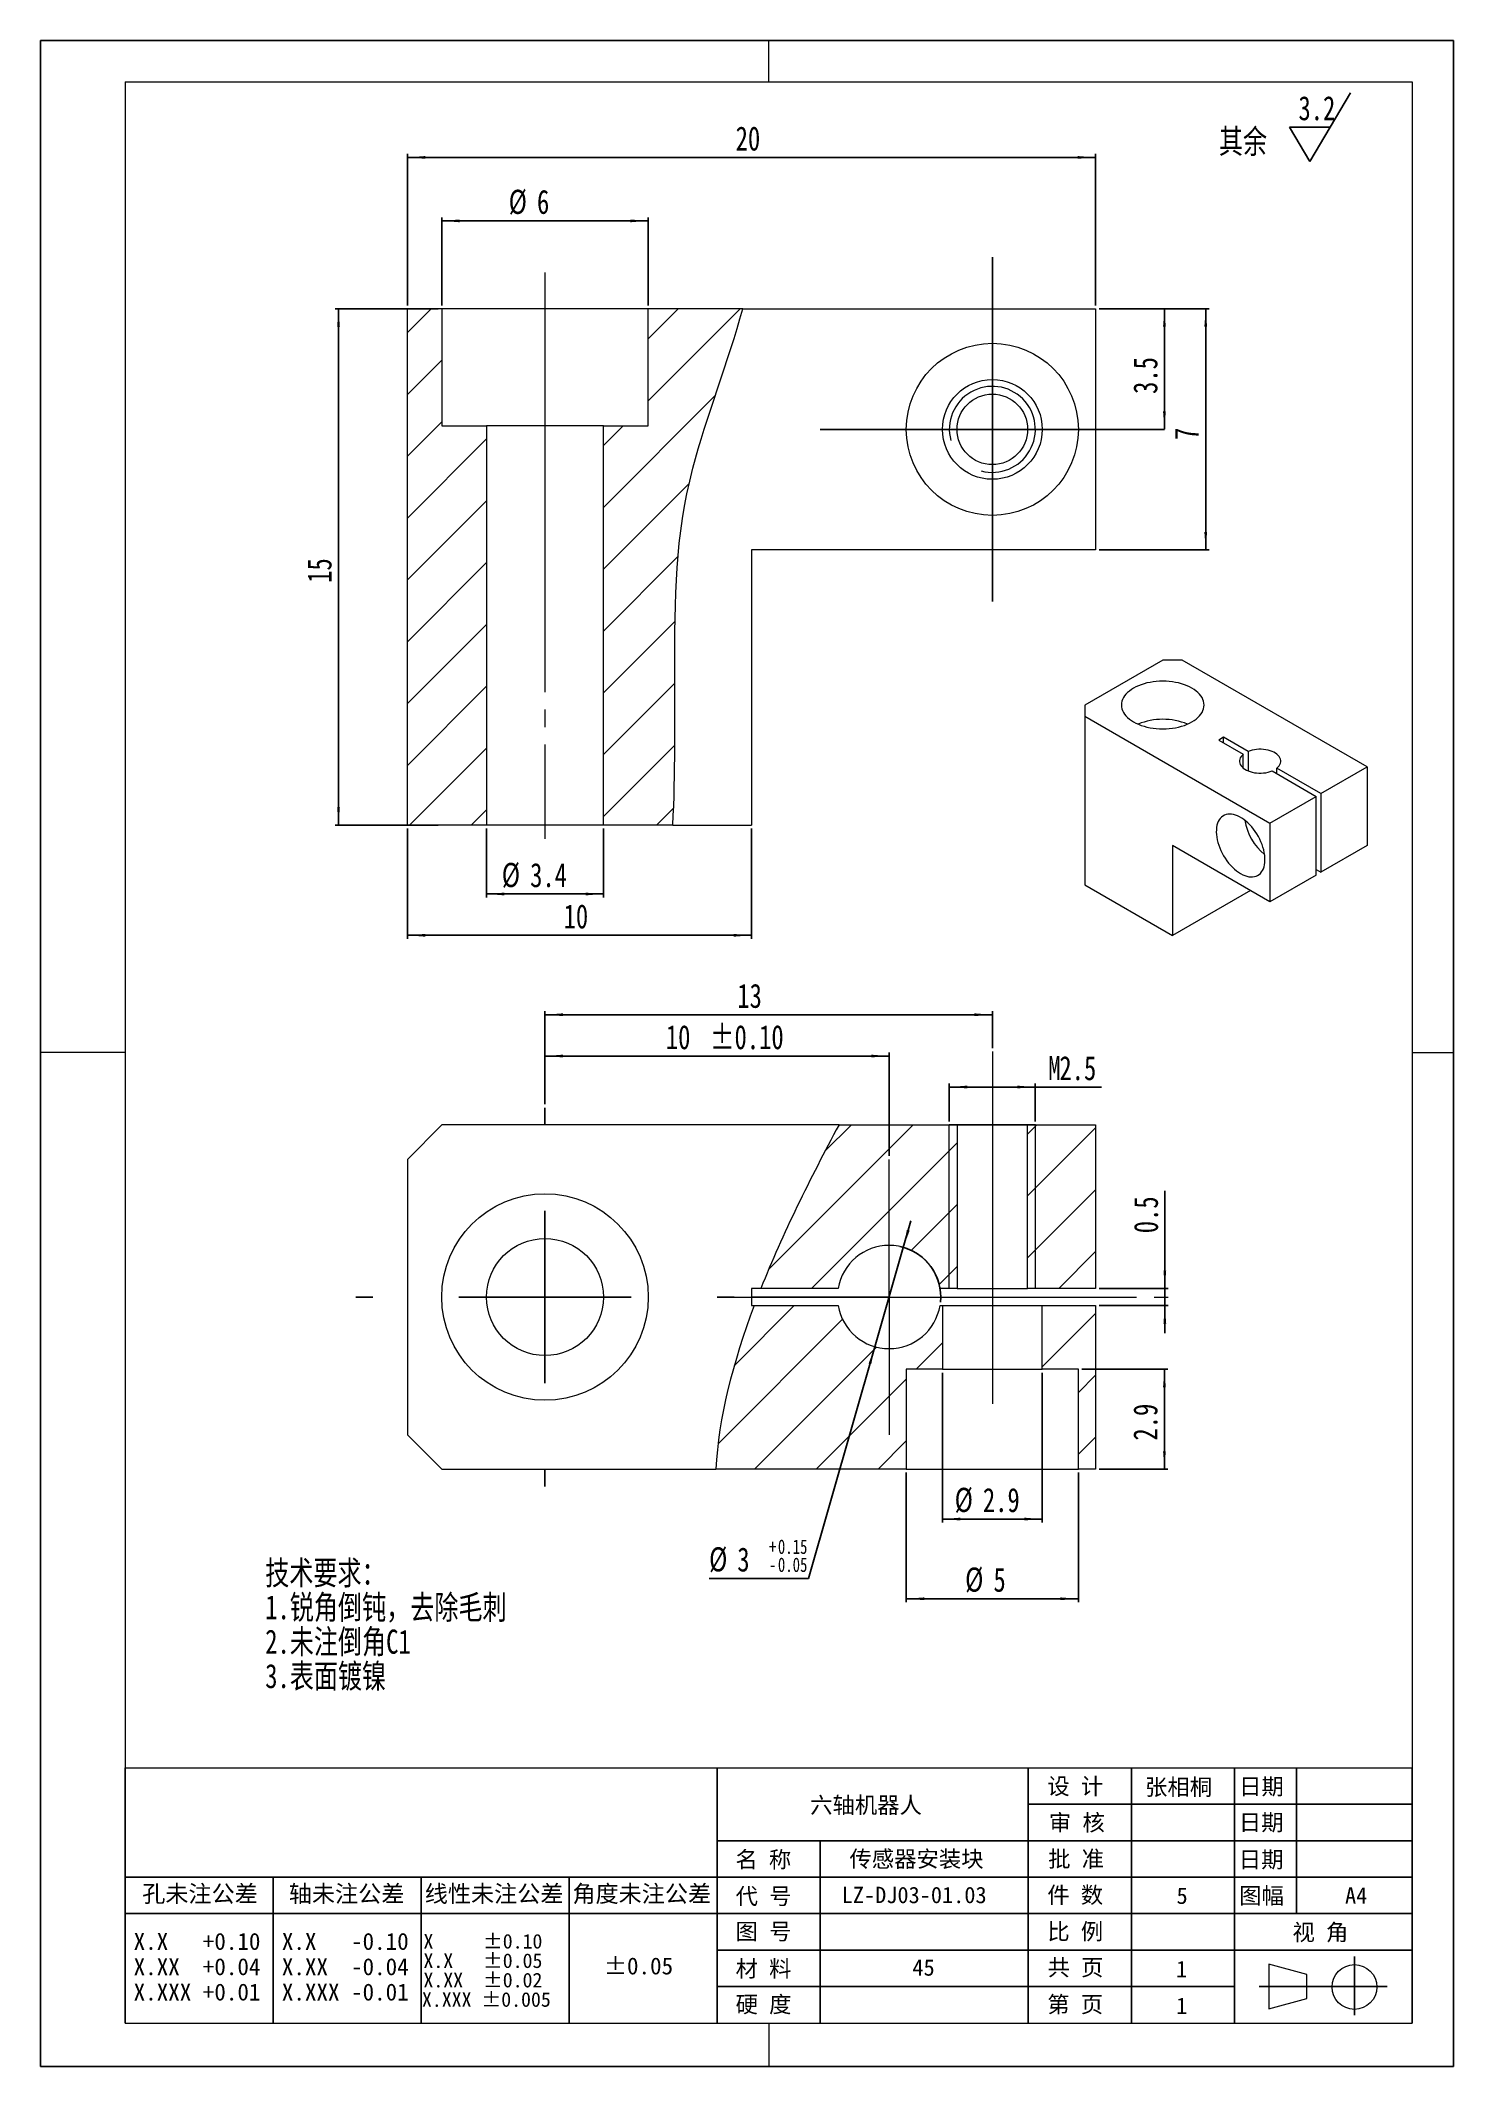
# Model space of a CAD drawing. Header units: millimetres. Extents: x 1 to 104, y 1 to 148.
import ezdxf

# ---------------------------------------------------------------- set-up
doc = ezdxf.new("R2010")
doc.units = ezdxf.units.MM
doc.linetypes.add('SLD-中心线', pattern=[34.29, 30.48, -1.27, 1.27, -1.27])
doc.linetypes.add('SLD-实线', pattern=[0])
for name, color, linetype in [('FORMAT', 7, 'SLD-实线'), ('SLD-0', 179, 'SLD-实线'), ('图框', 7, 'SLD-实线'), ('标注层', 96, 'SLD-实线')]:
    doc.layers.add(name, color=color, linetype=linetype)
doc.layers.add('粗实线', color=7, linetype='SLD-实线', lineweight=15)
doc.styles.add('SLDTEXTSTYLE0', font='HYSWLONGFANGSONG.TTF', dxfattribs={"bigfont": 'bigfont'})
doc.styles.add('SLDTEXTSTYLE1', font='SIMSUN.TTC', dxfattribs={"bigfont": 'bigfont'})
doc.styles.add('SLDTEXTSTYLE2', font='SIMSUN.TTC')
doc.styles.add('SLDTEXTSTYLE3', font='HYSWLONGFANGSONG.TTF')
doc.dimstyles.new('SLDDIMSTYLE0', dxfattribs={"dimtxt": 1.75, "dimasz": 1.3, "dimexe": 0, "dimexo": 0.0625, "dimgap": 0.4375, "dimtad": 1, "dimdec": 3, "dimlfac": 0.2, "dimrnd": 1e-09, "dimzin": 12, "dimdsep": 46, "dimtxsty": 'SLDTEXTSTYLE3', "dimsah": 1, "dimcen": 0.09, "dimadec": 0, "dimazin": 3, "dimtfac": 1, "dimtdec": 3, "dimtofl": 0, "dimtmove": 0, "dimatfit": 3, "dimfxl": 0, "dimfrac": 2, "dimtolj": 1, "dimtzin": 12, "dimarcsym": 0})
doc.dimstyles.new('SLDDIMSTYLE1', dxfattribs={"dimtxt": 1.75, "dimasz": 1.3, "dimexe": 0, "dimexo": 0.0625, "dimgap": 0.4375, "dimtad": 0, "dimtih": 1, "dimtoh": 1, "dimlfac": 0.2, "dimrnd": 1e-09, "dimzin": 12, "dimdsep": 46, "dimtxsty": 'SLDTEXTSTYLE3', "dimsah": 1, "dimcen": 0, "dimadec": 0, "dimazin": 3, "dimtol": 1, "dimtp": 0.075, "dimtm": 0.025, "dimtfac": 1, "dimtmove": 0, "dimatfit": 3, "dimfxl": 0, "dimfrac": 2, "dimtolj": 1, "dimarcsym": 0})
doc.dimstyles.new('SLDDIMSTYLE2', dxfattribs={"dimtxt": 1.75, "dimasz": 1.3, "dimexe": 0, "dimexo": 0.0625, "dimgap": 0.4375, "dimtad": 1, "dimdec": 3, "dimlfac": 0.2, "dimrnd": 1e-09, "dimzin": 12, "dimdsep": 46, "dimtxsty": 'SLDTEXTSTYLE3', "dimsah": 1, "dimcen": 0.09, "dimadec": 0, "dimazin": 3, "dimtfac": 1, "dimtdec": 3, "dimtmove": 0, "dimatfit": 0, "dimfxl": 0, "dimfrac": 2, "dimtolj": 1, "dimtzin": 12, "dimarcsym": 0})
doc.dimstyles.new('SLDDIMSTYLE3', dxfattribs={"dimtxt": 1.75, "dimasz": 1.3, "dimexe": 0, "dimexo": 0.0625, "dimgap": 0.4375, "dimtad": 1, "dimlfac": 0.2, "dimrnd": 1e-09, "dimzin": 12, "dimdsep": 46, "dimtxsty": 'SLDTEXTSTYLE3', "dimsah": 1, "dimcen": 0.09, "dimadec": 0, "dimazin": 3, "dimtol": 1, "dimtp": 0.05, "dimtm": 0.05, "dimtfac": 1, "dimtofl": 0, "dimtmove": 0, "dimatfit": 3, "dimfxl": 0, "dimfrac": 2, "dimtolj": 1, "dimtzin": 0, "dimarcsym": 0})

# ---------------------------------------------------------------- blocks, each defined once
blk = doc.blocks.new('SW_NOTE_0')
at = {"layer": 'SLD-0', "color": 0, "char_height": 1.75, "attachment_point": 1, "style": 'SLDTEXTSTYLE0'}
for s, insert in [('\\M+18B5A术\\M+19776\\M+18B81\\M+18146', (0, 2.26)), ('1.锐\\M+18A70\\M+1937C钝\\M+18143\\M+18B8E\\M+18F9C\\M+196D1\\M+18E68', (0, -0.24)), ('2.\\M+196A2\\M+1928D\\M+1937C\\M+18A70C1', (0, -2.74)), ('3.\\M+1955C\\M+196CA镀镍', (0, -5.24))]:
    blk.add_mtext(s, dxfattribs=dict(at, insert=insert))
blk = doc.blocks.new('SW_NOTE_1')
at = {"layer": 'FORMAT', "color": 0, "char_height": 1.2312, "attachment_point": 2, "style": 'SLDTEXTSTYLE2'}
for s, insert in [('X.X   +0.10', (3.81, 1.43)), ('X.XX  +0.04', (3.81, -0.41)), ('X.XXX +0.01', (3.81, -2.25))]:
    blk.add_mtext(s, dxfattribs=dict(at, insert=insert))
blk = doc.blocks.new('SW_NOTE_2')
at = {"layer": 'FORMAT', "color": 0, "char_height": 1.2312, "attachment_point": 2, "style": 'SLDTEXTSTYLE2'}
for s, insert in [('X.X   -0.10', (3.81, 1.43)), ('X.XX  -0.04', (3.81, -0.41)), ('X.XXX -0.01', (3.81, -2.25))]:
    blk.add_mtext(s, dxfattribs=dict(at, insert=insert))
blk = doc.blocks.new('SW_NOTE_3')
at = {"layer": 'FORMAT', "color": 0, "char_height": 1.0583, "attachment_point": 2, "style": 'SLDTEXTSTYLE2'}
for s, insert in [('X     ±0.10', (3.59, 1.23)), ('X.X   ±0.05', (3.59, -0.18)), (' X.XXX ±0.005', (3.48, -3)), ('X.XX  ±0.02', (3.59, -1.59))]:
    blk.add_mtext(s, dxfattribs=dict(at, insert=insert))
blk = doc.blocks.new('SW_SFSYMBOL_0')
at = {"layer": 'SLD-0', "color": 0}
for p, q in [((0.83, -2.5), (3.77, 2.5)), ((0.83, -2.5), (-0.65, 0)), ((2.3, 0), (-0.65, 0))]:
    blk.add_line(p, q, dxfattribs=at)
at = {"layer": 'SLD-0', "color": 0, "insert": (0, 2.26), "char_height": 1.75, "attachment_point": 1, "style": 'SLDTEXTSTYLE3'}
blk.add_mtext('3.2', dxfattribs=at)
blk = doc.blocks.new('_D')
at = {"layer": '标注层'}
for p, q in [((30.4, 128.66), (30.4, 135.05)), ((30.4, 134.8), (45.4, 134.8)), ((45.4, 128.66), (45.4, 135.05))]:
    blk.add_line(p, q, dxfattribs=at)
for points in [[(30.4, 134.8), (31.7, 134.7), (31.7, 134.9)], [(45.4, 134.8), (44.1, 134.9), (44.1, 134.7)]]:
    blk.add_solid(points, dxfattribs=at)
at = {"layer": '标注层', "char_height": 1.75, "attachment_point": 1, "style": 'SLDTEXTSTYLE3'}
for s, insert in [('%%c', (35.26, 137.06, 0.25)), ('6', (37.32, 137.06, 0.25))]:
    blk.add_mtext(s, dxfattribs=dict(at, insert=insert))
blk = doc.blocks.new('_D_1')
at = {"layer": '标注层'}
for p, q in [((33.65, 90.66), (33.65, 85.66)), ((42.15, 90.66), (42.15, 85.66)), ((33.65, 85.91), (42.15, 85.91))]:
    blk.add_line(p, q, dxfattribs=at)
for points in [[(33.65, 85.91), (34.95, 85.81), (34.95, 86.01)], [(42.15, 85.91), (40.85, 86.01), (40.85, 85.81)]]:
    blk.add_solid(points, dxfattribs=at)
at = {"layer": '标注层', "char_height": 1.75, "attachment_point": 1, "style": 'SLDTEXTSTYLE3'}
for s, insert in [('%%c', (34.76, 88.17, 0.25)), ('3.4', (36.82, 88.16, 0.25))]:
    blk.add_mtext(s, dxfattribs=dict(at, insert=insert))
blk = doc.blocks.new('_D_2')
at = {"layer": '标注层'}
for p, q in [((27.9, 128.66), (27.9, 139.66)), ((77.9, 139.41), (27.9, 139.41)), ((77.9, 128.66), (77.9, 139.66))]:
    blk.add_line(p, q, dxfattribs=at)
for points in [[(27.9, 139.41), (29.2, 139.31), (29.2, 139.51)], [(77.9, 139.41), (76.6, 139.51), (76.6, 139.31)]]:
    blk.add_solid(points, dxfattribs=at)
at = {"layer": '标注层', "insert": (51.75, 141.66, 0.25), "char_height": 1.75, "attachment_point": 1, "style": 'SLDTEXTSTYLE3'}
blk.add_mtext('20', dxfattribs=at)
blk = doc.blocks.new('_D_3')
at = {"layer": '标注层'}
for p, q in [((30.15, 128.41), (22.65, 128.41)), ((22.9, 128.41), (22.9, 90.91)), ((30.15, 90.91), (22.65, 90.91))]:
    blk.add_line(p, q, dxfattribs=at)
for points in [[(22.9, 128.41), (22.8, 127.11), (23, 127.11)], [(22.9, 90.91), (23, 92.21), (22.8, 92.21)]]:
    blk.add_solid(points, dxfattribs=at)
at = {"layer": '标注层', "insert": (20.64, 108.51, 0.25), "char_height": 1.75, "attachment_point": 1, "rotation": 90, "style": 'SLDTEXTSTYLE3'}
blk.add_mtext('15', dxfattribs=at)
blk = doc.blocks.new('_D_4')
at = {"layer": '标注层'}
for p, q in [((78.15, 128.41), (86.15, 128.41)), ((85.9, 110.91), (85.9, 128.41)), ((78.15, 110.91), (86.15, 110.91))]:
    blk.add_line(p, q, dxfattribs=at)
for points in [[(85.9, 128.41), (85.8, 127.11), (86, 127.11)], [(85.9, 110.91), (86, 112.21), (85.8, 112.21)]]:
    blk.add_solid(points, dxfattribs=at)
at = {"layer": '标注层', "insert": (83.64, 118.89, 0.25), "char_height": 1.75, "attachment_point": 1, "rotation": 90, "style": 'SLDTEXTSTYLE3'}
blk.add_mtext('7', dxfattribs=at)
blk = doc.blocks.new('_D_5')
at = {"layer": '标注层'}
for p, q in [((27.9, 90.66), (27.9, 82.66)), ((52.9, 90.66), (52.9, 82.66)), ((52.9, 82.91), (27.9, 82.91))]:
    blk.add_line(p, q, dxfattribs=at)
for points in [[(27.9, 82.91), (29.2, 82.81), (29.2, 83.01)], [(52.9, 82.91), (51.6, 83.01), (51.6, 82.81)]]:
    blk.add_solid(points, dxfattribs=at)
at = {"layer": '标注层', "insert": (39.25, 85.16, 0.25), "char_height": 1.75, "attachment_point": 1, "style": 'SLDTEXTSTYLE3'}
blk.add_mtext('10', dxfattribs=at)
blk = doc.blocks.new('_D_6')
at = {"layer": '标注层'}
for p, q in [((78.15, 128.41), (83.15, 128.41)), ((82.9, 119.66), (82.9, 128.41))]:
    blk.add_line(p, q, dxfattribs=at)
for points in [[(82.9, 128.41), (82.8, 127.11), (83, 127.11)], [(82.9, 119.66), (83, 120.96), (82.8, 120.96)]]:
    blk.add_solid(points, dxfattribs=at)
at = {"layer": '标注层', "insert": (80.64, 122.23, 0.25), "char_height": 1.75, "attachment_point": 1, "rotation": 90, "style": 'SLDTEXTSTYLE3'}
blk.add_mtext('3.5', dxfattribs=at)
blk = doc.blocks.new('SW_CENTERMARKSYMBOL_0')
at = {"layer": 'SLD-0', "color": 0}
for p, q in [((0, 6.25), (0, 12.5)), ((0, 0), (0, 6.25)), ((-6.25, 0), (-12.5, 0)), ((0, 0), (-6.25, 0)), ((0, 0), (6.25, 0)), ((0, 0), (0, -6.25)), ((6.25, 0), (12.5, 0)), ((0, -6.25), (0, -12.5))]:
    blk.add_line(p, q, dxfattribs=at)
blk = doc.blocks.new('_D_7')
at = {"layer": '标注层'}
for p, q in [((63.93, 60.24), (64.48, 62.16)), ((63.93, 60.24), (61.87, 53.03)), ((61.87, 53.03), (57.04, 36.19)), ((57.04, 36.19), (49.82, 36.19))]:
    blk.add_line(p, q, dxfattribs=at)
blk.add_arc((62.9, 56.64), 3.75, 354.22, 77.8179, dxfattribs=at)
for points in [[(63.93, 60.24), (64.39, 61.46), (64.19, 61.52)], [(61.87, 53.03), (61.41, 51.81), (61.6, 51.76)]]:
    blk.add_solid(points, dxfattribs=at)
at = {"layer": '标注层', "attachment_point": 1, "style": 'SLDTEXTSTYLE3'}
for s, insert, char_height in [('%%c', (49.82, 38.46, -18.5), 1.75), ('3', (51.87, 38.45, -18.5), 1.75), ('+', (54.17, 39.03, -18.5), 1.05), ('0.15', (54.82, 39.03, -18.5), 1.05), ('-', (54.17, 37.72, -18.5), 1.05), ('0.05', (54.82, 37.72, -18.5), 1.05)]:
    blk.add_mtext(s, dxfattribs=dict(at, insert=insert, char_height=char_height))
blk = doc.blocks.new('_D_8')
at = {"layer": '标注层'}
for p, q in [((37.9, 70.64), (37.9, 77.39)), ((70.4, 77.14), (37.9, 77.14)), ((70.4, 74.71), (70.4, 77.39))]:
    blk.add_line(p, q, dxfattribs=at)
for points in [[(37.9, 77.14), (39.2, 77.04), (39.2, 77.24)], [(70.4, 77.14), (69.1, 77.24), (69.1, 77.04)]]:
    blk.add_solid(points, dxfattribs=at)
at = {"layer": '标注层', "insert": (51.87, 79.39, -18.5), "char_height": 1.75, "attachment_point": 1, "style": 'SLDTEXTSTYLE3'}
blk.add_mtext('13', dxfattribs=at)
blk = doc.blocks.new('_D_9')
at = {"layer": '标注层'}
for p, q in [((67.27, 69.39), (67.27, 72.14)), ((73.52, 69.39), (73.52, 72.14)), ((73.52, 71.89), (67.27, 71.89)), ((73.52, 71.89), (78.34, 71.89))]:
    blk.add_line(p, q, dxfattribs=at)
for points in [[(67.27, 71.89), (68.57, 71.79), (68.57, 71.99)], [(73.52, 71.89), (72.22, 71.99), (72.22, 71.79)]]:
    blk.add_solid(points, dxfattribs=at)
at = {"layer": '标注层', "char_height": 1.75, "attachment_point": 1, "style": 'SLDTEXTSTYLE3'}
for s, insert in [('M', (74.46, 74.14, -18.5)), ('2.5', (75.27, 74.14, -18.5))]:
    blk.add_mtext(s, dxfattribs=dict(at, insert=insert))
blk = doc.blocks.new('_D_10')
at = {"layer": '标注层'}
for p, q in [((66.77, 51.14), (66.77, 40.26)), ((74.02, 51.14), (74.02, 40.26)), ((66.77, 40.51), (74.02, 40.51))]:
    blk.add_line(p, q, dxfattribs=at)
for points in [[(66.77, 40.51), (68.07, 40.41), (68.07, 40.61)], [(74.02, 40.51), (72.72, 40.61), (72.72, 40.41)]]:
    blk.add_solid(points, dxfattribs=at)
at = {"layer": '标注层', "char_height": 1.75, "attachment_point": 1, "style": 'SLDTEXTSTYLE3'}
for s, insert in [('%%c', (67.66, 42.78, -18.5)), ('2.9', (69.71, 42.77, -18.5))]:
    blk.add_mtext(s, dxfattribs=dict(at, insert=insert))
blk = doc.blocks.new('_D_11')
at = {"layer": '标注层'}
for p, q in [((64.15, 43.89), (64.15, 34.47)), ((76.65, 43.89), (76.65, 34.47)), ((64.15, 34.72), (76.65, 34.72))]:
    blk.add_line(p, q, dxfattribs=at)
for points in [[(64.15, 34.72), (65.45, 34.62), (65.45, 34.82)], [(76.65, 34.72), (75.35, 34.82), (75.35, 34.62)]]:
    blk.add_solid(points, dxfattribs=at)
at = {"layer": '标注层', "char_height": 1.75, "attachment_point": 1, "style": 'SLDTEXTSTYLE3'}
for s, insert in [('%%c', (68.42, 36.99, -18.5)), ('5', (70.48, 36.98, -18.5))]:
    blk.add_mtext(s, dxfattribs=dict(at, insert=insert))
blk = doc.blocks.new('_D_12')
at = {"layer": '标注层'}
for p, q in [((76.9, 51.39), (83.15, 51.39)), ((82.9, 51.39), (82.9, 44.14)), ((78.15, 44.14), (83.15, 44.14))]:
    blk.add_line(p, q, dxfattribs=at)
for points in [[(82.9, 51.39), (82.8, 50.09), (83, 50.09)], [(82.9, 44.14), (83, 45.44), (82.8, 45.44)]]:
    blk.add_solid(points, dxfattribs=at)
at = {"layer": '标注层', "insert": (80.64, 46.21, -18.5), "char_height": 1.75, "attachment_point": 1, "rotation": 90, "style": 'SLDTEXTSTYLE3'}
blk.add_mtext('2.9', dxfattribs=at)
blk = doc.blocks.new('_D_13')
at = {"layer": '标注层'}
for p, q in [((82.93, 57.26), (82.93, 64.34)), ((78.15, 57.26), (83.18, 57.26)), ((78.15, 56.01), (83.18, 56.01)), ((82.93, 57.26), (82.93, 56.01)), ((82.93, 56.01), (82.93, 54.01))]:
    blk.add_line(p, q, dxfattribs=at)
for points in [[(82.93, 57.26), (83.03, 58.56), (82.83, 58.56)], [(82.93, 56.01), (82.83, 54.71), (83.03, 54.71)]]:
    blk.add_solid(points, dxfattribs=at)
at = {"layer": '标注层', "insert": (80.68, 61.27, -18.5), "char_height": 1.75, "attachment_point": 1, "rotation": 90, "style": 'SLDTEXTSTYLE3'}
blk.add_mtext('0.5', dxfattribs=at)
blk = doc.blocks.new('_D_14')
at = {"layer": '标注层'}
for p, q in [((37.9, 70.64), (37.9, 74.39)), ((62.9, 74.14), (37.9, 74.14)), ((62.9, 66.89), (62.9, 74.39))]:
    blk.add_line(p, q, dxfattribs=at)
for points in [[(37.9, 74.14), (39.2, 74.04), (39.2, 74.24)], [(62.9, 74.14), (61.6, 74.24), (61.6, 74.04)]]:
    blk.add_solid(points, dxfattribs=at)
at = {"layer": '标注层', "char_height": 1.75, "attachment_point": 1, "style": 'SLDTEXTSTYLE3'}
for s, insert in [(' ±0.10', (48.99, 76.39, -18.5)), ('10', (46.68, 76.39, -18.5))]:
    blk.add_mtext(s, dxfattribs=dict(at, insert=insert))
blk = doc.blocks.new('SW_CENTERMARKSYMBOL_1')
at = {"layer": 'SLD-0', "color": 0}
for p, q in [((0, 12.5), (0, 13.75)), ((0, 0), (0, 6.25)), ((-12.5, 0), (-13.75, 0)), ((0, 0), (-6.25, 0)), ((0, 0), (0, -6.25)), ((0, 0), (6.25, 0)), ((12.5, 0), (13.75, 0)), ((0, -12.5), (0, -13.75))]:
    blk.add_line(p, q, dxfattribs=at)
blk = doc.blocks.new('SW_CENTERMARKSYMBOL_2')
at = {"color": 0, "linetype": 'SLD-实线', "lineweight": 0}
for p, q in [((0, 6.25), (0, 10)), ((0, 0), (0, 6.25)), ((-6.25, 0), (-10, 0)), ((0, 0), (-6.25, 0)), ((0, 0), (0, -6.25)), ((0, 0), (6.25, 0)), ((6.25, 0), (10, 0)), ((0, -6.25), (0, -10))]:
    blk.add_line(p, q, dxfattribs=at)

msp = doc.modelspace()

# ---------------------------------------------------------------- hatches: boundary and pattern name
at = {"linetype": 'SLD-实线', "lineweight": 0}
h = msp.add_hatch(dxfattribs=at)
h.set_pattern_fill('ANSI31', style=0)
h.paths.add_polyline_path([(27.899, 90.9073), (33.649, 90.9073), (33.649, 119.9073), (30.399, 119.9073), (30.399, 128.4073), (27.899, 128.4073)], flags=0)
h = msp.add_hatch(dxfattribs=at)
h.set_pattern_fill('ANSI31', style=0)
edge = h.paths.add_edge_path(flags=0)
edge.add_line((52.2631, 128.4073), (45.399, 128.4073))
edge.add_line((45.399, 128.4073), (45.399, 119.9073))
edge.add_line((45.399, 119.9073), (42.149, 119.9073))
edge.add_line((42.149, 119.9073), (42.149, 90.9073))
edge.add_line((42.149, 90.9073), (47.1917, 90.9073))
edge.add_spline(control_points=[(47.1917, 90.9073), (47.3704, 94.6461), (47.3091, 104.9121), (47.3578, 114.997), (51.2496, 124.6301), (52.2631, 128.4073)], knot_values=[0.54536183, 0.54536183, 0.54536183, 0.54536183, 0.59786871, 0.68386509, 0.74740863, 0.74740863, 0.74740863, 0.74740863], weights=[1, 1, 1, 1, 1, 1], degree=3, periodic=0)
h = msp.add_hatch(dxfattribs=at)
h.set_pattern_fill('ANSI31', style=0)
edge = h.paths.add_edge_path(flags=0)
edge.add_spline(control_points=[(52.2631, 128.4073), (51.2496, 124.6301), (47.3578, 114.997), (47.3091, 104.9121), (47.3704, 94.6461), (47.1917, 90.9073)], knot_values=[0.25259137, 0.25259137, 0.25259137, 0.25259137, 0.31613491, 0.40213129, 0.45463817, 0.45463817, 0.45463817, 0.45463817], weights=[1, 1, 1, 1, 1, 1], degree=3, periodic=0)
edge.add_spline(control_points=[(47.1917, 90.9073), (47.3704, 94.6461), (47.3091, 104.9121), (47.3578, 114.997), (51.2496, 124.6301), (52.2631, 128.4073)], knot_values=[0.54536183, 0.54536183, 0.54536183, 0.54536183, 0.59786871, 0.68386509, 0.74740863, 0.74740863, 0.74740863, 0.74740863], weights=[1, 1, 1, 1, 1, 1], degree=3, periodic=0)
h = msp.add_hatch(dxfattribs=at)
h.set_pattern_fill('ANSI31', style=0)
edge = h.paths.add_edge_path(flags=0)
edge.add_arc((62.899, 56.6371), 3.75, 9.594068, 170.405932, ccw=False)
edge.add_line((66.5965, 57.2621), (67.8365, 57.2621))
edge.add_line((67.8365, 57.2621), (67.8365, 69.1371))
edge.add_line((67.8365, 69.1371), (59.2591, 69.1371))
edge.add_spline(control_points=[(59.2591, 69.1371), (57.1635, 65.2524), (55.1613, 61.2271), (53.5827, 57.2621)], knot_values=[0.08945939, 0.08945939, 0.08945939, 0.08945939, 0.1551176, 0.1551176, 0.1551176, 0.1551176], weights=[1, 1, 1, 1], degree=3, periodic=0)
edge.add_line((53.5827, 57.2621), (59.2014, 57.2621))
h = msp.add_hatch(dxfattribs=at)
h.set_pattern_fill('ANSI31', style=0)
h.paths.add_polyline_path([(77.899, 69.1371), (72.9615, 69.1371), (72.9615, 57.2621), (77.899, 57.2621)], flags=0)
h = msp.add_hatch(dxfattribs=at)
h.set_pattern_fill('ANSI31', style=0)
edge = h.paths.add_edge_path(flags=0)
edge.add_spline(control_points=[(53.0986, 56.0121), (51.5476, 51.8887), (50.4961, 47.8541), (50.3195, 44.1371)], knot_values=[0.16202968, 0.16202968, 0.16202968, 0.16202968, 0.23056782, 0.23056782, 0.23056782, 0.23056782], weights=[1, 1, 1, 1], degree=3, periodic=0)
edge.add_line((50.3195, 44.1371), (64.149, 44.1371))
edge.add_line((64.149, 44.1371), (64.149, 51.3871))
edge.add_line((64.149, 51.3871), (66.774, 51.3871))
edge.add_line((66.774, 51.3871), (66.774, 56.0121))
edge.add_line((66.774, 56.0121), (66.5965, 56.0121))
edge.add_arc((62.899, 56.6371), 3.75, 189.594068, 350.405932, ccw=False)
edge.add_line((59.2014, 56.0121), (53.0986, 56.0121))
h = msp.add_hatch(dxfattribs=at)
h.set_pattern_fill('ANSI31', style=0)
h.paths.add_polyline_path([(74.024, 56.0121), (74.024, 51.3871), (76.649, 51.3871), (76.649, 44.1371), (77.899, 44.1371), (77.899, 56.0121)], flags=0)

# ---------------------------------------------------------------- linework, layer by layer
at = {"color": 7, "linetype": 'SLD-中心线', "lineweight": 0}
for p, q in [((37.899, 131.0547), (37.899, 89.9073)), ((70.399, 74.4604), (70.399, 48.8871)), ((50.399, 56.6371), (83.1837, 56.6371))]:
    msp.add_line(p, q, dxfattribs=at)
at = {"color": 7, "linetype": 'SLD-实线', "lineweight": 15}
for p, q in [((27.899, 90.9073), (27.899, 128.4073)), ((30.399, 128.4073), (27.899, 128.4073)), ((30.399, 128.4073), (30.399, 119.9073)), ((45.399, 128.4073), (30.399, 128.4073)), ((45.399, 119.9073), (45.399, 128.4073)), ((52.2631, 128.4073), (45.399, 128.4073)), ((52.2631, 128.4073), (77.899, 128.4073)), ((77.899, 128.4073), (77.899, 110.9073)), ((30.399, 119.9073), (33.649, 119.9073)), ((33.649, 119.9073), (33.649, 90.9073)), ((42.149, 119.9073), (33.649, 119.9073)), ((42.149, 90.9073), (42.149, 119.9073)), ((42.149, 119.9073), (45.399, 119.9073)), ((77.899, 110.9073), (52.899, 110.9073)), ((52.899, 110.9073), (52.899, 90.9073)), ((82.7801, 102.9018), (77.1232, 99.6361)), ((84.1943, 102.9018), (82.7801, 102.9018)), ((97.6293, 95.1459), (84.1943, 102.9018)), ((77.1232, 99.6361), (77.1232, 98.8197)), ((77.1232, 98.8197), (77.1232, 86.5716)), ((77.1232, 98.8197), (90.5582, 91.0638)), ((87.1995, 97.289), (86.8459, 97.0849)), ((88.9821, 96.2599), (87.1995, 97.289)), ((87.1995, 96.8808), (87.1995, 97.289)), ((86.8459, 97.0849), (88.6285, 96.0558)), ((88.6285, 95.0524), (88.6285, 96.0558)), ((88.9821, 96.2599), (88.9821, 94.8483)), ((90.7202, 94.8483), (93.917, 93.0028)), ((94.2705, 93.2069), (91.0737, 95.0524)), ((91.0737, 94.6442), (91.0737, 95.0524)), ((94.2705, 93.2069), (97.6293, 95.1459)), ((97.6293, 95.1459), (97.6293, 89.4301)), ((90.5582, 91.0638), (93.917, 93.0028)), ((93.917, 87.287), (93.917, 93.0028)), ((94.2705, 93.2069), (94.2705, 87.4911)), ((33.649, 90.9073), (27.899, 90.9073)), ((42.149, 90.9073), (33.649, 90.9073)), ((47.1917, 90.9073), (42.149, 90.9073)), ((47.1917, 90.9073), (52.899, 90.9073)), ((90.5582, 91.0638), (90.5582, 85.3481)), ((90.5582, 85.3481), (83.4872, 89.4301)), ((83.4872, 89.4301), (83.4872, 82.8978)), ((97.6293, 89.4301), (94.2705, 87.4911)), ((93.917, 87.287), (90.5582, 85.3481)), ((93.917, 87.6952), (94.2705, 87.4911)), ((77.1232, 86.5716), (83.4872, 82.8978)), ((89.1449, 86.1639), (83.4872, 82.8978)), ((30.399, 69.1371), (27.899, 66.6371)), ((59.2591, 69.1371), (30.399, 69.1371)), ((59.2591, 69.1371), (67.8365, 69.1371)), ((67.8365, 69.1371), (67.8365, 57.2621)), ((67.8365, 69.1371), (72.9615, 69.1371)), ((72.9615, 57.2621), (72.9615, 69.1371)), ((72.9615, 69.1371), (77.899, 69.1371)), ((77.899, 69.1371), (77.899, 57.2621)), ((27.899, 66.6371), (27.899, 46.6371)), ((53.5827, 57.2621), (52.899, 57.2621)), ((52.899, 57.2621), (52.899, 56.0121)), ((52.899, 56.0121), (53.0986, 56.0121)), ((53.0986, 56.0121), (59.2014, 56.0121)), ((59.2014, 57.2621), (53.5827, 57.2621)), ((67.8365, 57.2621), (66.5965, 57.2621)), ((66.5965, 56.0121), (66.774, 56.0121)), ((66.774, 56.0121), (66.774, 51.3871)), ((66.774, 56.0121), (74.024, 56.0121)), ((67.8365, 57.2621), (72.9615, 57.2621)), ((77.899, 57.2621), (72.9615, 57.2621)), ((74.024, 51.3871), (74.024, 56.0121)), ((74.024, 56.0121), (77.899, 56.0121)), ((77.899, 56.0121), (77.899, 44.1371)), ((66.774, 51.3871), (64.149, 51.3871)), ((64.149, 51.3871), (64.149, 44.1371)), ((66.774, 51.3871), (74.024, 51.3871)), ((76.649, 51.3871), (74.024, 51.3871)), ((76.649, 44.1371), (76.649, 51.3871)), ((27.899, 46.6371), (30.399, 44.1371)), ((30.399, 44.1371), (50.3195, 44.1371)), ((64.149, 44.1371), (50.3195, 44.1371)), ((64.149, 44.1371), (76.649, 44.1371)), ((77.899, 44.1371), (76.649, 44.1371))]:
    msp.add_line(p, q, dxfattribs=at)
at = {"color": 7, "linetype": 'SLD-实线', "lineweight": 0}
for p, q in [((67.274, 57.2621), (67.274, 69.1371)), ((73.524, 69.1371), (67.274, 69.1371)), ((73.524, 57.2621), (73.524, 69.1371))]:
    msp.add_line(p, q, dxfattribs=at)
at = {"color": 7, "linetype": 'SLD-实线', "lineweight": 15, "flags": 128}
for points in [[(80.6587, 98.4115), (80.8317, 98.3192), (81.0167, 98.235), (81.2126, 98.1595), (81.4181, 98.093), (81.632, 98.0361), (81.853, 97.989), (82.0797, 97.9521), (82.3108, 97.9256), (82.5447, 97.9096), (82.7801, 97.9043), (83.0154, 97.9096), (83.2494, 97.9256), (83.4804, 97.9521), (83.7071, 97.989), (83.9281, 98.0361), (84.142, 98.093), (84.3476, 98.1595), (84.5434, 98.235), (84.7284, 98.3192), (84.9014, 98.4115), (85.0613, 98.5114), (85.2071, 98.6182), (85.338, 98.7312), (85.4531, 98.8499), (85.5517, 98.9734), (85.6332, 99.101), (85.6972, 99.2318), (85.7431, 99.3652), (85.7708, 99.5003), (85.7801, 99.6361), (85.7708, 99.772), (85.7431, 99.9071), (85.6972, 100.0404), (85.6332, 100.1713), (85.5517, 100.2989), (85.4531, 100.4224), (85.338, 100.541), (85.2071, 100.6541), (85.0613, 100.7609), (84.9014, 100.8607), (84.7284, 100.953), (84.5434, 101.0372), (84.3476, 101.1128), (84.142, 101.1792), (83.9281, 101.2362), (83.7071, 101.2832), (83.4804, 101.3201), (83.2494, 101.3467), (83.0154, 101.3627), (82.7801, 101.368), (82.5447, 101.3627), (82.3108, 101.3467), (82.0797, 101.3201), (81.853, 101.2832), (81.632, 101.2362), (81.4181, 101.1792), (81.2126, 101.1128), (81.0167, 101.0372), (80.8317, 100.953), (80.6587, 100.8607), (80.4988, 100.7609), (80.353, 100.6541), (80.2221, 100.541), (80.107, 100.4224), (80.0084, 100.2989), (79.9269, 100.1713), (79.8629, 100.0404), (79.817, 99.9071), (79.7893, 99.772), (79.7801, 99.6361), (79.7893, 99.5003), (79.817, 99.3652), (79.8629, 99.2318), (79.9269, 99.101), (80.0084, 98.9734), (80.107, 98.8499), (80.2221, 98.7312), (80.353, 98.6182), (80.4988, 98.5114), (80.6587, 98.4115)], [(88.6285, 96.0558), (88.5389, 95.9736), (88.4657, 95.886), (88.41, 95.7943), (88.3725, 95.6996), (88.3535, 95.6031), (88.3534, 95.5059), (88.3722, 95.4094), (88.4096, 95.3146), (88.4652, 95.2229), (88.5382, 95.1354), (88.6277, 95.0531), (88.7326, 94.9771), (88.8516, 94.9084), (88.9832, 94.8478), (89.1258, 94.7961), (89.2774, 94.754), (89.4363, 94.7219), (89.6004, 94.7003), (89.7677, 94.6895), (89.936, 94.6895), (90.1032, 94.7005), (90.2673, 94.7222), (90.4261, 94.7543), (90.5777, 94.7965), (90.7202, 94.8483)], [(91.0737, 95.0524), (91.1634, 95.1346), (91.2365, 95.2221), (91.2922, 95.3138), (91.3298, 95.4085), (91.3487, 95.5051), (91.3488, 95.6023), (91.33, 95.6988), (91.2926, 95.7936), (91.2371, 95.8853), (91.1641, 95.9728), (91.0746, 96.0551), (90.9696, 96.1311), (90.8506, 96.1998), (90.719, 96.2604), (90.5765, 96.312), (90.4248, 96.3542), (90.2659, 96.3863), (90.1018, 96.4078), (89.9346, 96.4187), (89.7663, 96.4186), (89.599, 96.4077), (89.4349, 96.386), (89.2761, 96.3539), (89.1245, 96.3116), (88.9821, 96.2599)], [(88.4369, 87.3892), (88.5889, 87.309), (88.7397, 87.2446), (88.8883, 87.1963), (89.0336, 87.1646), (89.1744, 87.1496), (89.3098, 87.1515), (89.4387, 87.1703), (89.5602, 87.2059), (89.6734, 87.2579), (89.7774, 87.326), (89.8715, 87.4096), (89.955, 87.5083), (90.0272, 87.6211), (90.0877, 87.7474), (90.136, 87.8861), (90.1716, 88.0363), (90.1945, 88.1968), (90.2043, 88.3664), (90.201, 88.5439), (90.1847, 88.7279), (90.1554, 88.9172), (90.1134, 89.1103), (90.059, 89.3057), (89.9926, 89.502), (89.9146, 89.6979), (89.8258, 89.8917), (89.7266, 90.0822), (89.6179, 90.2678), (89.5004, 90.4472), (89.3751, 90.6191), (89.2428, 90.7822), (89.1046, 90.9352), (88.9614, 91.0772), (88.8144, 91.2069), (88.6645, 91.3235), (88.513, 91.4261), (88.3609, 91.5139), (88.2093, 91.5863), (88.0595, 91.6427), (87.9124, 91.6828), (87.7692, 91.7062), (87.631, 91.7127), (87.4987, 91.7023), (87.3734, 91.6751), (87.2559, 91.6313), (87.1472, 91.5712), (87.0481, 91.4953), (86.9592, 91.404), (86.8813, 91.2982), (86.8148, 91.1785), (86.7604, 91.0459), (86.7184, 90.9013), (86.6892, 90.7458), (86.6728, 90.5806), (86.6696, 90.4069), (86.6794, 90.226), (86.7022, 90.0391), (86.7379, 89.8478), (86.7861, 89.6534), (86.8466, 89.4573), (86.9188, 89.261), (87.0023, 89.066), (87.0964, 88.8737), (87.2004, 88.6855), (87.3136, 88.5028), (87.4351, 88.327), (87.564, 88.1593), (87.6994, 88.0011), (87.8402, 87.8535), (87.9855, 87.7175), (88.1341, 87.5942), (88.2849, 87.4845), (88.4369, 87.3892)]]:
    msp.add_lwpolyline(points, dxfattribs=at)
at = {"color": 7, "linetype": 'SLD-实线', "lineweight": 15}
for centre, radius in [((70.399, 119.6573), 6.25), ((70.399, 119.6573), 3.625), ((70.399, 119.6573), 2.5625), ((37.899, 56.6371), 7.5), ((37.899, 56.6371), 4.25)]:
    msp.add_circle(centre, radius, dxfattribs=at)
at = {"color": 7, "linetype": 'SLD-实线', "lineweight": 0}
msp.add_arc((70.399, 119.6573), 3.125, 255, 195, dxfattribs=at)
at = {"color": 7, "linetype": 'SLD-实线', "lineweight": 15}
for centre, radius, start, end in [((82.7801, 93.8268), 4.7713, 67.915042, 112.084952), ((92.7136, 91.8994), 4.0175, 189.141767, 230.852864), ((62.899, 56.6371), 3.75, 9.594068, 170.405932), ((62.899, 56.6371), 3.75, 189.594068, 350.405932)]:
    msp.add_arc(centre, radius, start, end, dxfattribs=at)
msp.add_open_spline([(47.1917, 90.9073), (47.3704, 94.6461), (47.3091, 104.9121), (47.3578, 114.997), (51.2496, 124.6301), (52.2631, 128.4073)], degree=3, knots=[0.545361832, 0.545361832, 0.545361832, 0.545361832, 0.597868714, 0.683865087, 0.747408627, 0.747408627, 0.747408627, 0.747408627], dxfattribs=at)
for points in [[(59.2591, 69.1371), (57.1635, 65.2524), (55.1613, 61.2271), (53.5827, 57.2621)], [(53.0986, 56.0121), (51.5476, 51.8887), (50.4961, 47.8541), (50.3195, 44.1371)]]:
    msp.add_open_spline(points, degree=3, dxfattribs=at)
at = {"layer": 'FORMAT'}
for p, q in [((7.4, 22.45), (7.4, 3.9)), ((50.4, 22.45), (50.4, 3.9)), ((73, 22.45), (73, 3.9)), ((80.5, 22.45), (80.5, 3.9)), ((88, 22.45), (88, 3.9)), ((92.5, 22.45), (92.5, 11.85)), ((100.9, 22.45), (100.9, 3.9)), ((100.9, 19.8), (73, 19.8)), ((100.9, 17.15), (50.4, 17.15)), ((57.9, 17.15), (57.9, 3.9)), ((7.4, 14.5), (100.9, 14.5)), ((18.15, 14.5), (18.15, 3.9)), ((28.9, 14.5), (28.9, 3.9)), ((39.65, 14.5), (39.65, 3.9)), ((7.4, 11.85), (100.9, 11.85)), ((50.4, 9.2), (100.9, 9.2)), ((88, 6.55), (50.4, 6.55))]:
    msp.add_line(p, q, dxfattribs=at)
at = {"layer": 'SLD-0'}
for p, q in [((96.707, 8.7282), (96.707, 4.4856)), ((89.7936, 6.55), (93.9184, 6.55)), ((93.9184, 6.55), (99.0847, 6.55))]:
    msp.add_line(p, q, dxfattribs=at)
at = {"layer": '图框'}
for p, q in [((1.25, 147.9), (103.9, 147.9)), ((1.25, 147.9), (1.25, 0.75)), ((103.9, 147.9), (103.9, 0.75)), ((1.25, 0.75), (103.9, 0.75))]:
    msp.add_line(p, q, dxfattribs=at)
at = {"layer": '粗实线'}
for p, q in [((54.15, 144.9), (54.15, 147.9)), ((7.4, 144.9), (100.9, 144.9)), ((7.4, 144.9), (7.4, 3.9)), ((100.9, 144.9), (100.9, 3.9)), ((7.4, 74.4), (1.25, 74.4)), ((100.9, 74.4), (103.9, 74.4)), ((7.4, 22.45), (100.9, 22.45)), ((90.4907, 8.175), (90.4907, 4.925)), ((93.2503, 7.4198), (90.4907, 8.175)), ((93.2503, 5.6802), (93.2503, 7.4198)), ((90.4907, 4.925), (93.2503, 5.6802)), ((7.4, 3.9), (100.9, 3.9)), ((7.4, 3.9), (100.9, 3.9)), ((54.15, 3.9), (54.15, 0.75))]:
    msp.add_line(p, q, dxfattribs=at)
msp.add_circle((96.707, 6.5226), 1.625, dxfattribs=at)

# ---------------------------------------------------------------- block references
at = {"color": 7, "linetype": 'Continuous', "lineweight": 0}
msp.add_blockref('SW_CENTERMARKSYMBOL_2', (62.899, 56.6371), dxfattribs=at)
at = {"layer": 'FORMAT'}
for name, p in [('SW_NOTE_1', (8.8121, 9.0232)), ('SW_NOTE_2', (19.5814, 9.0232)), ('SW_NOTE_3', (29.8006, 9.1441))]:
    msp.add_blockref(name, p, dxfattribs=at)
at = {"layer": 'SLD-0'}
for name, p in [('SW_SFSYMBOL_0', (92.6367, 141.6026)), ('SW_CENTERMARKSYMBOL_0', (70.399, 119.6573)), ('SW_CENTERMARKSYMBOL_1', (37.899, 56.6371)), ('SW_NOTE_0', (17.5743, 35.2229))]:
    msp.add_blockref(name, p, dxfattribs=at)

# ---------------------------------------------------------------- texts
at = {"layer": 'FORMAT', "attachment_point": 2}
for s, insert, char_height, style in [('设 计', (76.422, 21.7032), 1.19063, 'SLDTEXTSTYLE1'), ('张\\M+1918A\\M+18BCB', (83.9289, 21.6412), 1.190625, 'SLDTEXTSTYLE1'), ('\\M+193FA\\M+18AFA', (89.9478, 21.6797), 1.190625, 'SLDTEXTSTYLE1'), ('审 \\M+18A6A', (76.5405, 19.0622), 1.19063, 'SLDTEXTSTYLE1'), ('\\M+193FA\\M+18AFA', (89.9341, 19.0716), 1.190625, 'SLDTEXTSTYLE1'), ('\\M+196BC \\M+18FCC', (53.7613, 16.3782), 1.190625, 'SLDTEXTSTYLE1'), ('\\M+194E1 \\M+18F79', (76.4833, 16.4238), 1.190625, 'SLDTEXTSTYLE1'), ('\\M+193FA\\M+18AFA', (89.9259, 16.3755), 1.190625, 'SLDTEXTSTYLE1'), ('\\M+18D45\\M+196A2\\M+1928D\\M+18CF6\\M+18DB7', (12.838, 13.9152), 1.23125, 'SLDTEXTSTYLE1'), ('轴\\M+196A2\\M+1928D\\M+18CF6\\M+18DB7', (23.4862, 13.9152), 1.23125, 'SLDTEXTSTYLE1'), ('线\\M+190AB\\M+196A2\\M+1928D\\M+18CF6\\M+18DB7', (34.2045, 13.9152), 1.23125, 'SLDTEXTSTYLE1'), ('\\M+18A70\\M+19378\\M+196A2\\M+1928D\\M+18CF6\\M+18DB7', (44.9296, 13.9152), 1.23125, 'SLDTEXTSTYLE1'), ('\\M+191E3 \\M+18D86', (53.7762, 13.716), 1.190625, 'SLDTEXTSTYLE1'), ('\\M+18C8F \\M+19094', (76.422, 13.8029), 1.190625, 'SLDTEXTSTYLE1'), ('图\\M+1959D', (89.9553, 13.7497), 1.19063, 'SLDTEXTSTYLE1'), ('A4', (96.8297, 13.7625), 1.19063, 'SLDTEXTSTYLE2'), ('图 \\M+18D86', (53.7762, 11.1492), 1.19063, 'SLDTEXTSTYLE1'), ('\\M+194E4 \\M+197E1', (76.422, 11.1492), 1.190625, 'SLDTEXTSTYLE1'), ('视 \\M+18A70', (94.2307, 11.0954), 1.19063, 'SLDTEXTSTYLE1'), ('±0.05', (44.6952, 8.6689), 1.23125, 'SLDTEXTSTYLE2'), ('\\M+18DDE \\M+197BF', (53.7762, 8.4543), 1.190625, 'SLDTEXTSTYLE1'), ('\\M+18BA4 页', (76.4413, 8.5359), 1.19063, 'SLDTEXTSTYLE1'), ('1', (84.1489, 8.4219), 1.1906, 'SLDTEXTSTYLE2'), ('\\M+18D64 \\M+19378', (53.7762, 5.8568), 1.190625, 'SLDTEXTSTYLE1'), ('\\M+191E6 页', (76.422, 5.8568), 1.19063, 'SLDTEXTSTYLE1'), ('1', (84.1566, 5.7581), 1.1906, 'SLDTEXTSTYLE2')]:
    msp.add_mtext(s, dxfattribs=dict(at, insert=insert, char_height=char_height, style=style))
at = {"layer": 'SLD-0'}
for s, insert, char_height, attachment_point, style in [('\\M+191B4\\M+1975D', (86.8572, 141.4511), 1.75, 1, 'SLDTEXTSTYLE0'), ('\\M+1985A轴\\M+18AF7\\M+18AED\\M+1906C', (61.2238, 20.3326), 1.190625, 2, 'SLDTEXTSTYLE1'), ('传\\M+18AB4\\M+18AED\\M+188C0\\M+19195块', (64.8921, 16.4238), 1.190625, 2, 'SLDTEXTSTYLE1'), ('LZ-DJ03-01.03', (64.7185, 13.8029), 1.190625, 2, 'SLDTEXTSTYLE2'), ('5', (84.185, 13.7497), 1.1906, 2, 'SLDTEXTSTYLE2'), ('45', (65.4006, 8.5359), 1.19063, 2, 'SLDTEXTSTYLE2')]:
    msp.add_mtext(s, dxfattribs=dict(at, insert=insert, char_height=char_height, attachment_point=attachment_point, style=style))

# ---------------------------------------------------------------- dimensions: what is measured, and where the dimension line sits
at = {"layer": '标注层'}
for base, p1, p2, dimstyle, picture, middle in [((27.899, 139.4073), (77.899, 128.4073), (27.899, 128.4073), 'SLDDIMSTYLE0', '_D_2', (52.899, 139.4073)), ((27.899, 82.9073), (52.899, 90.9073), (27.899, 90.9073), 'SLDDIMSTYLE0', '_D_5', (40.399, 82.9073)), ((37.899, 77.1371), (70.399, 74.4604), (37.899, 70.3871), 'SLDDIMSTYLE0', '_D_8', (53.0186, 77.1371)), ((37.899, 74.1371), (62.899, 66.6371), (37.899, 70.3871), 'SLDDIMSTYLE3', '_D_14', (50.5186, 74.1371))]:
    dim = msp.add_linear_dim(base=base, p1=p1, p2=p2, dimstyle=dimstyle, dxfattribs=at)
    dim.commit()
    dim.dimension.update_dxf_attribs({"geometry": picture, "text_midpoint": middle, "dimtype": 160})
for base, p1, p2, text, picture, middle in [((45.399, 134.8009), (30.399, 128.4073), (45.399, 128.4073), '%%c<>', '_D', (37.0551, 134.8009)), ((42.149, 85.9073), (33.649, 90.9073), (42.149, 90.9073), '%%c<>', '_D_1', (37.3212, 85.9073)), ((67.274, 71.8881), (73.524, 69.1371), (67.274, 69.1371), 'M<>', '_D_9', (76.3987, 71.8881))]:
    dim = msp.add_linear_dim(base=base, p1=p1, p2=p2, text=text, dimstyle='SLDDIMSTYLE0', dxfattribs=at)
    dim.commit()
    dim.dimension.update_dxf_attribs({"geometry": picture, "text_midpoint": middle, "dimtype": 160})
for base, p1, p2, dimstyle, picture, middle in [((22.899, 90.9073), (30.399, 128.4073), (30.399, 90.9073), 'SLDDIMSTYLE0', '_D_3', (22.899, 109.6573)), ((85.899, 128.4073), (77.899, 110.9073), (77.899, 128.4073), 'SLDDIMSTYLE0', '_D_4', (85.899, 119.6573)), ((82.899, 128.4073), (82.899, 119.6573), (77.899, 128.4073), 'SLDDIMSTYLE0', '_D_6', (82.899, 123.7623)), ((82.9345, 56.0121), (77.899, 57.2621), (77.899, 56.0121), 'SLDDIMSTYLE2', '_D_13', (82.9345, 62.8028)), ((82.899, 44.1371), (76.649, 51.3871), (77.899, 44.1371), 'SLDDIMSTYLE0', '_D_12', (82.899, 47.7397))]:
    dim = msp.add_linear_dim(base=base, p1=p1, p2=p2, angle=90, dimstyle=dimstyle, dxfattribs=at)
    dim.commit()
    dim.dimension.update_dxf_attribs({"geometry": picture, "text_midpoint": middle, "dimtype": 160})
dim = msp.add_diameter_dim_2p(p1=(61.8656, 53.0323), p2=(63.9324, 60.2419), dimstyle='SLDDIMSTYLE1', dxfattribs=at)
dim.commit()
dim.dimension.update_dxf_attribs({"geometry": '_D_7', "text_midpoint": (53.2399, 37.5879), "dimtype": 163})
for base, p1, p2, picture, middle in [((74.024, 40.5121), (66.774, 51.3871), (74.024, 51.3871), '_D_10', (70.2174, 40.5121)), ((76.649, 34.7232), (64.149, 44.1371), (76.649, 44.1371), '_D_11', (70.2174, 34.7232))]:
    dim = msp.add_linear_dim(base=base, p1=p1, p2=p2, angle=0, text='%%c<>', dimstyle='SLDDIMSTYLE0', dxfattribs=at)
    dim.commit()
    dim.dimension.update_dxf_attribs({"geometry": picture, "text_midpoint": middle, "dimtype": 160})

doc.saveas('drawing.dxf')
